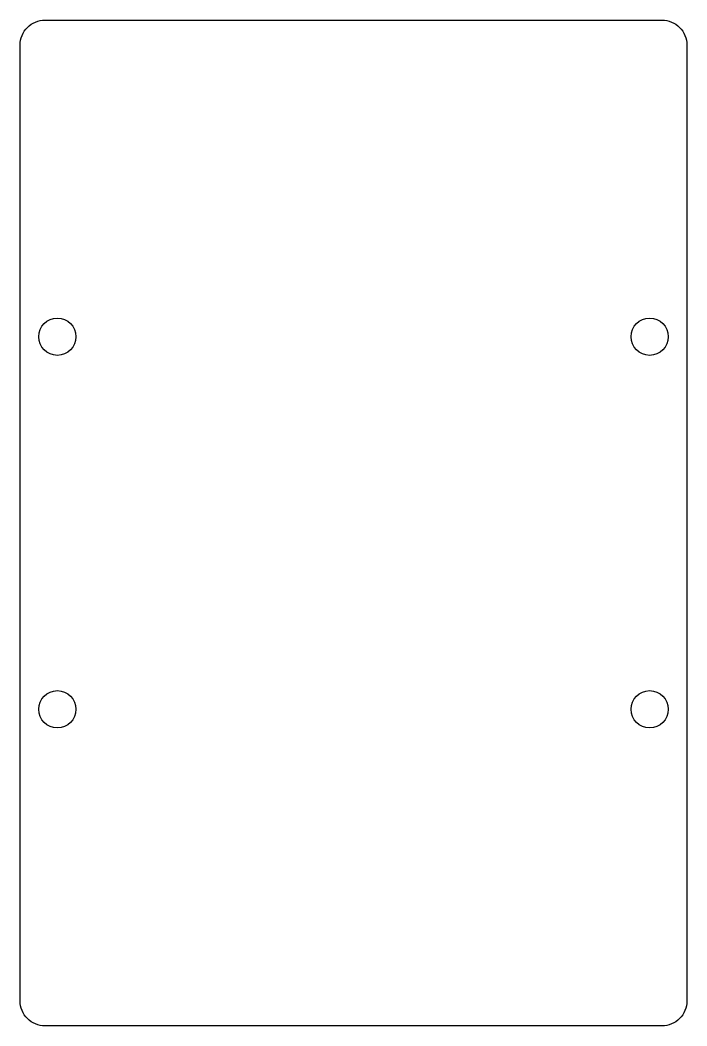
# Model space of a CAD drawing. Extents: x -77 to -23.3, y 83 to 164.
import ezdxf

# ---------------------------------------------------------------- set-up
doc = ezdxf.new("R2010")
doc.units = 0
doc.layers.add('CAMERA_COVER_BOTTOM', color=7, linetype='CONTINUOUS')
doc.layers.add('DEFAULT', color=7, linetype='CONTINUOUS')

msp = doc.modelspace()

# ---------------------------------------------------------------- linework, layer by layer
at = {"layer": 'CAMERA_COVER_BOTTOM'}
for centre in [(-74, 138.5), (-26.3, 138.5), (-74, 108.5), (-26.3, 108.5)]:
    msp.add_circle(centre, 1.5, dxfattribs=at)
at = {"layer": 'DEFAULT'}
msp.add_lwpolyline([(-23.3, 162), (-23.3, 85, -0.414214), (-25.3, 83), (-75, 83, -0.414214), (-77, 85), (-77, 162, -0.414214), (-75, 164), (-25.3, 164, -0.414214), (-23.3, 162)], format="xyb", dxfattribs=at)

doc.saveas('drawing.dxf')
